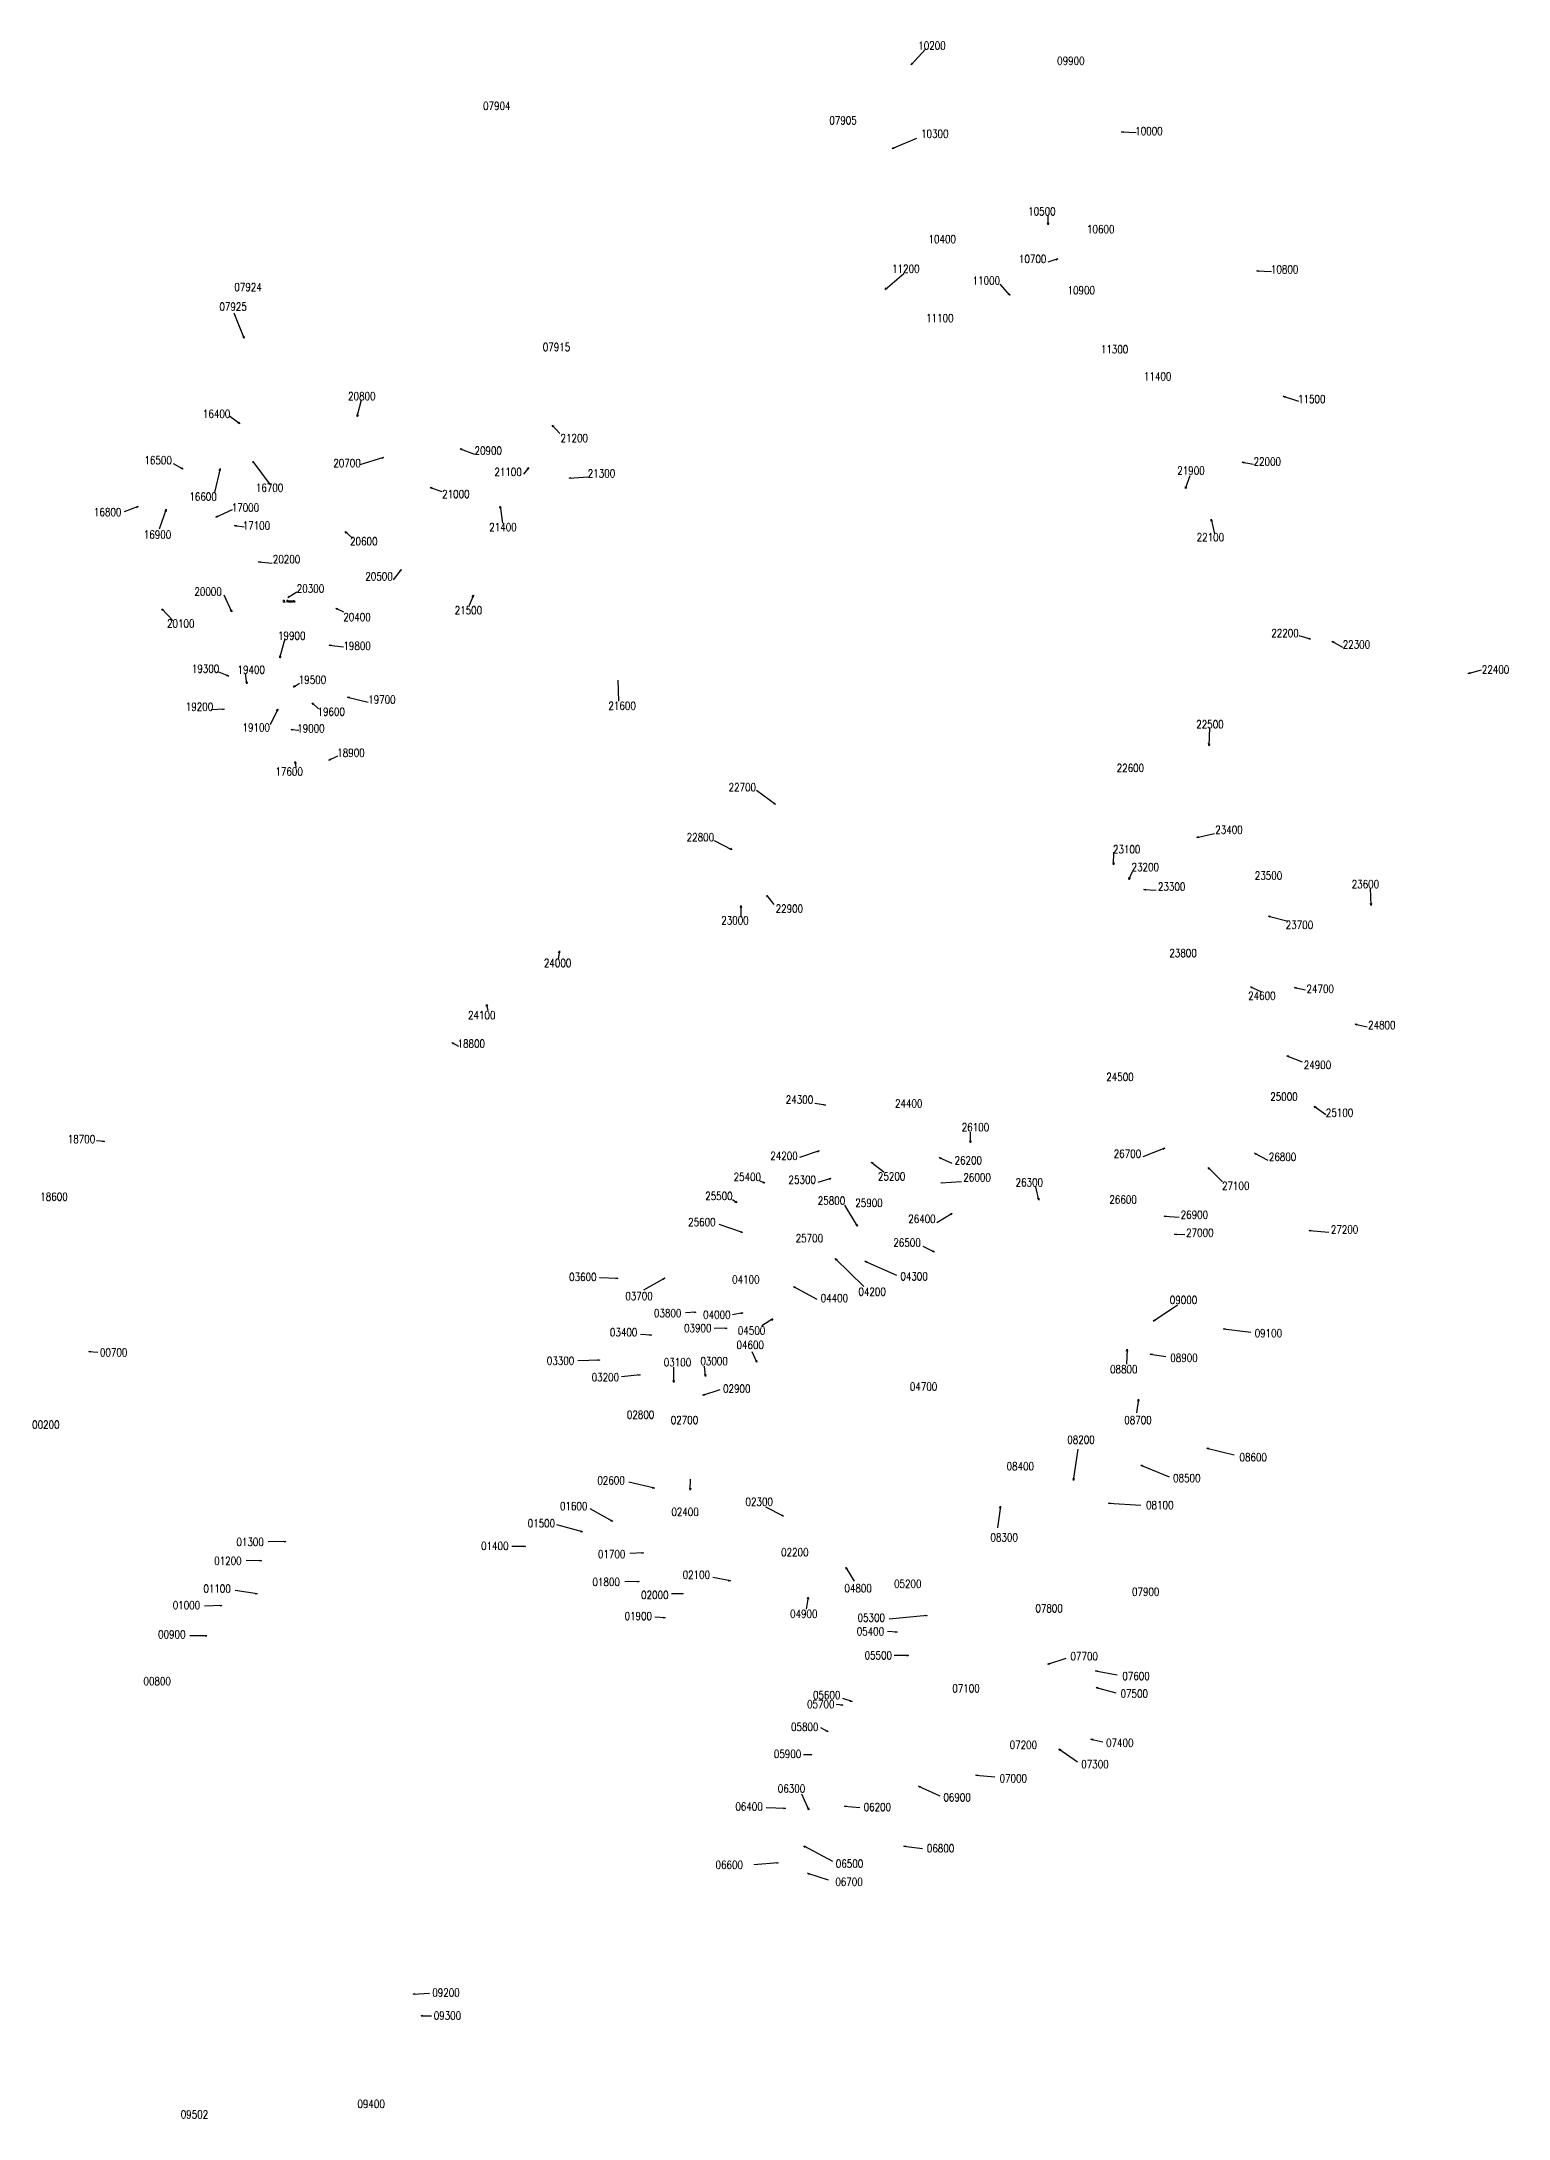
# Model space of a CAD drawing. Header units: metres. Extents: x 615852 to 659911, y 1301217 to 1325118.
# Drawn here: x 653041 to 656708, y 1311984 to 1317174 of the extents above; entities that cross this region are included whole.
import ezdxf
from ezdxf.enums import TextEntityAlignment as Align

# ---------------------------------------------------------------- set-up
doc = ezdxf.new("R2010")
doc.units = ezdxf.units.M
doc.layers.add('41', color=1, linetype='Continuous')
doc.styles.add('ROMANS', font='ROMANS', dxfattribs={"height": 0.2})

msp = doc.modelspace()

# ---------------------------------------------------------------- linework, layer by layer
at = {"layer": '41', "color": 7, "linetype": 'Continuous'}
for p, q in [((655214.85073, 1317116.52933), (655250.79573, 1317155.06633)), ((655167.51573, 1316906.78933), (655229.61073, 1316932.84133)), ((655740.86173, 1316949.01433), (655777.66373, 1316947.30133)), ((655557.14773, 1316716.70633), (655557.14773, 1316739.82833)), ((655149.66873, 1316554.48333), (655196.50873, 1316594.40933)), ((655581.96673, 1316631.06933), (655556.29173, 1316623.36233)), ((656079.12173, 1316601.52933), (656115.55273, 1316599.79333)), ((655461.93973, 1316540.59633), (655437.65173, 1316568.37033)), ((653548.28373, 1316433.32933), (653522.60873, 1316495.60133)), ((653830.17673, 1316237.20733), (653841.52073, 1316279.36833)), ((656145.10473, 1316288.06833), (656183.27073, 1316275.91733)), ((653536.84673, 1316219.36933), (653512.53773, 1316237.20733)), ((654318.07073, 1316216.09633), (654336.99273, 1316194.93633)), ((653569.25973, 1316125.31733), (653613.01573, 1316066.94033)), ((653896.23873, 1316134.79733), (653837.24973, 1316116.97833)), ((654087.67773, 1316157.07033), (654123.29373, 1316143.70633)), ((656042.74873, 1316123.15933), (656070.50673, 1316117.95133)), ((653395.85473, 1316105.85833), (653371.54573, 1316118.83133)), ((653488.22873, 1316107.48033), (653473.64373, 1316047.48133)), ((654259.08173, 1316110.29633), (654245.72473, 1316093.59033)), ((654360.36573, 1316083.56733), (654407.11173, 1316086.90833)), ((655900.49273, 1316057.19533), (655912.63573, 1316090.17733)), ((654013.10573, 1316060.18033), (654042.04373, 1316050.15633)), ((653283.38273, 1316012.43833), (653247.99673, 1315999.35433)), ((653353.38573, 1316005.51133), (653335.69273, 1315956.25433)), ((653476.88473, 1315985.86133), (653519.02073, 1316005.32033)), ((653523.88273, 1315964.78033), (653548.19173, 1315961.53733)), ((654187.84873, 1316013.40533), (654193.41373, 1315971.08533)), ((655964.68173, 1315980.81633), (655973.35573, 1315944.36333)), ((653800.51973, 1315949.92433), (653818.32773, 1315933.21933)), ((653583.84473, 1315873.97133), (653617.87773, 1315870.72833)), ((653940.75973, 1315855.26133), (653920.72573, 1315829.64633)), ((653342.37473, 1315757.21733), (653369.92473, 1315728.02933)), ((653517.39973, 1315749.10933), (653497.95273, 1315791.27133)), ((653656.77173, 1315784.78433), (653679.46073, 1315799.37833)), ((653776.69673, 1315758.83933), (653796.14373, 1315749.10933)), ((654121.06773, 1315790.66733), (654109.93773, 1315765.05233)), ((653637.32473, 1315633.97733), (653650.28973, 1315682.62433)), ((653760.49073, 1315666.40833), (653796.14373, 1315661.54433)), ((656213.15973, 1315681.34333), (656184.74773, 1315689.30333)), ((656266.57573, 1315675.65733), (656292.71573, 1315660.87333)), ((656607.52973, 1315594.91633), (656640.48873, 1315604.01333)), ((653509.29673, 1315588.90133), (653484.98773, 1315598.63033)), ((653554.78273, 1315569.27933), (653551.58473, 1315594.87933)), ((653671.50873, 1315561.27933), (653685.89973, 1315570.87933)), ((654481.95553, 1315578.77874), (654483.33804, 1315526.24063)), ((653497.95273, 1315506.20033), (653465.54073, 1315504.57833)), ((653632.46273, 1315506.20033), (653613.01573, 1315467.28233)), ((653717.87973, 1315522.08033), (653733.86973, 1315506.88133)), ((653806.62373, 1315535.68033), (653857.79173, 1315523.68033)), ((653665.11273, 1315454.88233), (653684.30073, 1315453.28233)), ((655959.55473, 1315414.83833), (655961.82773, 1315460.32633)), ((653675.50673, 1315375.68433), (653677.10573, 1315360.48433)), ((653759.45373, 1315378.88433), (653781.83973, 1315389.28433)), ((654876.18273, 1315267.48233), (654828.32373, 1315303.12033)), ((655928.63373, 1315185.46433), (655972.95773, 1315195.69933)), ((654767.10773, 1315155.00033), (654723.70073, 1315177.27433)), ((655720.65273, 1315117.23233), (655721.78873, 1315149.07433)), ((655759.29373, 1315080.84233), (655768.38573, 1315100.17533)), ((654853.92273, 1315040.29033), (654871.73073, 1315018.01633)), ((655796.79873, 1315055.82433), (655827.48473, 1315053.55033)), ((656364.75473, 1315015.73233), (656363.32173, 1315058.75733)), ((654789.36773, 1315015.78933), (654789.36773, 1314989.06033)), ((656108.19473, 1314988.48333), (656154.06073, 1314977.01033)), ((654335.71273, 1314902.26333), (654332.81173, 1314881.21833)), ((656063.04573, 1314812.08133), (656088.84573, 1314800.60833)), ((656173.22473, 1314810.71433), (656200.77973, 1314804.97033)), ((654154.05673, 1314768.21433), (654156.95773, 1314752.97533)), ((656324.66373, 1314718.97433), (656354.51573, 1314712.08133)), ((654066.66373, 1314673.15033), (654083.34473, 1314663.71633)), ((656153.68873, 1314640.03733), (656192.72573, 1314625.10233)), ((655000.68573, 1314516.57333), (654974.48773, 1314520.71233)), ((656222.57773, 1314513.66433), (656251.28173, 1314492.98533)), ((653198.71973, 1314425.96433), (653178.62573, 1314427.13033)), ((655363.32973, 1314422.75333), (655363.32973, 1314448.96833)), ((655849.40373, 1314409.08033), (655794.24973, 1314387.00533)), ((654985.51873, 1314402.05833), (654935.87873, 1314385.50133)), ((655115.13273, 1314374.46433), (655146.84673, 1314349.62933)), ((655284.73373, 1314385.50133), (655316.44773, 1314371.70433)), ((655957.35573, 1314360.86933), (655992.94773, 1314325.25533)), ((656073.31873, 1314396.48333), (656106.61473, 1314379.25033)), ((654849.69873, 1314321.34533), (654837.97873, 1314326.86433)), ((655014.47473, 1314333.07333), (654981.38173, 1314323.41533)), ((655288.87073, 1314322.03533), (655341.26773, 1314326.17433)), ((655533.79273, 1314279.30733), (655526.89873, 1314312.42033)), ((654779.37673, 1314272.36633), (654768.34573, 1314279.95433)), ((655080.66073, 1314214.41833), (655048.94673, 1314266.84733)), ((654793.51473, 1314198.28033), (654735.49573, 1314218.59933)), ((655317.82673, 1314246.15233), (655279.21773, 1314222.69733)), ((655847.13373, 1314239.09233), (655885.02273, 1314236.79433)), ((656209.94773, 1314203.47833), (656259.31873, 1314198.88333)), ((655273.70273, 1314149.57233), (655244.74673, 1314163.36933)), ((655873.54073, 1314194.28733), (655898.79973, 1314193.13833)), ((655025.40773, 1314133.32333), (655096.74073, 1314063.11233)), ((655099.65073, 1314126.70033), (655178.46473, 1314091.72333)), ((654481.90673, 1314083.77333), (654435.88573, 1314084.92433)), ((654599.25873, 1314084.34833), (654545.76073, 1314053.84733)), ((654920.71073, 1314063.11233), (654979.38673, 1314032.03533)), ((654677.03273, 1313998.94533), (654651.06073, 1313997.84033)), ((654794.38573, 1313997.21933), (654768.49873, 1313992.84633)), ((655819.88473, 1313976.36533), (655880.32973, 1314017.86433)), ((654565.89473, 1313941.97133), (654538.85673, 1313943.12233)), ((654754.11773, 1313959.23633), (654723.05273, 1313958.08433)), ((654869.16873, 1313982.48733), (654842.13073, 1313965.22133)), ((655995.29173, 1313957.39533), (656064.03173, 1313949.09633)), ((653159.81073, 1313901.33733), (653182.62473, 1313898.96633)), ((654829.33673, 1313873.91833), (654817.39573, 1313899.96033)), ((655754.69973, 1313906.41333), (655753.51473, 1313869.65733)), ((655812.77473, 1313894.55633), (655851.88573, 1313888.62733)), ((654436.51073, 1313879.47833), (654381.66373, 1313877.99633)), ((654537.31173, 1313842.40433), (654491.35773, 1313837.95533)), ((654621.80573, 1313823.12633), (654621.80573, 1313861.68333)), ((654701.11273, 1313838.32733), (654698.14773, 1313864.27933)), ((654694.44173, 1313791.61333), (654737.42873, 1313805.70133)), ((655783.14473, 1313781.91733), (655778.40373, 1313747.53333)), ((655620.53773, 1313578.57733), (655632.39073, 1313656.83033)), ((655953.81073, 1313659.20233), (656022.55073, 1313642.60233)), ((654662.95973, 1313554.70433), (654663.49473, 1313582.01333)), ((655788.83373, 1313616.51833), (655859.94473, 1313588.06233)), ((654573.18473, 1313559.45433), (654509.44373, 1313574.28333)), ((654469.41973, 1313476.03733), (654413.08973, 1313507.92233)), ((654896.04273, 1313489.75433), (654851.57173, 1313511.99933)), ((655438.01973, 1313514.55033), (655430.90973, 1313460.00933)), ((655708.24173, 1313521.66533), (655788.83373, 1313516.92233)), ((653652.37373, 1313426.22333), (653607.57973, 1313425.04433)), ((654393.81973, 1313450.08533), (654329.33673, 1313467.88033)), ((653591.07673, 1313377.87333), (653553.35473, 1313379.05233)), ((654250.77173, 1313413.75233), (654216.67773, 1313413.75233)), ((654546.32373, 1313397.80633), (654511.61973, 1313396.17933)), ((654535.47873, 1313325.98333), (654499.68973, 1313325.44133)), ((654763.21973, 1313327.61133), (654719.29873, 1313336.29033)), ((655051.69473, 1313360.96133), (655072.55473, 1313326.91333)), ((653492.05773, 1313265.84133), (653448.44273, 1313264.66133)), ((653580.46773, 1313295.32433), (653525.06373, 1313303.57833)), ((654645.01073, 1313295.60533), (654616.27273, 1313295.60533)), ((654957.99473, 1313287.19733), (654952.57173, 1313256.81933)), ((654600.00573, 1313235.25533), (654574.52073, 1313236.88233)), ((655254.80173, 1313241.24233), (655160.38473, 1313232.45633)), ((653454.33673, 1313190.36733), (653411.89873, 1313190.36733)), ((655180.14573, 1313199.83633), (655155.99273, 1313200.93433)), ((655208.14173, 1313141.07633), (655172.46073, 1313141.62533)), ((655556.33373, 1313119.57433), (655602.44473, 1313134.95133)), ((655676.00073, 1313103.10033), (655729.79573, 1313093.21533)), ((655677.09973, 1313061.36433), (655726.50273, 1313048.18533)), ((655044.39773, 1313016.74533), (655027.92873, 1313018.66733)), ((655067.17673, 1313026.35633), (655044.12273, 1313033.49633)), ((655007.89373, 1312950.84633), (654989.50473, 1312960.18133)), ((655584.43873, 1312908.14733), (655630.54973, 1312875.19833)), ((655664.47373, 1312932.03633), (655694.11573, 1312925.44633)), ((654966.83173, 1312893.15633), (654945.97173, 1312893.43133)), ((655233.60273, 1312814.49233), (655286.64773, 1312790.90733)), ((655376.94173, 1312842.24833), (655424.15073, 1312837.85533)), ((654900.71173, 1312759.06633), (654852.38273, 1312760.24533)), ((654959.65373, 1312755.52833), (654941.97073, 1312794.44433)), ((655048.06073, 1312764.96133), (655086.96073, 1312761.42433)), ((654946.68473, 1312665.31233), (655018.59273, 1312626.98733)), ((655196.58873, 1312664.72333), (655243.74173, 1312658.82633)), ((654883.03073, 1312622.85933), (654821.73373, 1312618.14233)), ((654956.11473, 1312596.91633), (655007.98273, 1312580.40533)), ((653970.05673, 1312294.87433), (654010.77773, 1312297.27033)), ((653990.41673, 1312240.95733), (654016.16773, 1312240.95733))]:
    msp.add_line(p, q, dxfattribs=at)
for points in [[(655219.17573, 1317119.33333), (655214.85073, 1317116.52933), (655217.34673, 1317121.03833)], [(655172.60973, 1316907.57133), (655167.51573, 1316906.78933), (655171.64273, 1316909.87633)], [(655745.79773, 1316947.53333), (655740.86173, 1316949.01433), (655745.91473, 1316950.03033)], [(655558.39773, 1316721.70633), (655557.14773, 1316716.70633), (655555.89773, 1316721.70633)], [(655576.81873, 1316630.82933), (655581.96673, 1316631.06933), (655577.53673, 1316628.43433)], [(656084.05673, 1316600.04233), (656079.12173, 1316601.52933), (656084.17573, 1316602.54033)], [(655154.28473, 1316556.77533), (655149.66873, 1316554.48333), (655152.66273, 1316558.67833)], [(655459.58973, 1316545.18333), (655461.93973, 1316540.59633), (655457.70773, 1316543.53733)], [(653547.53373, 1316438.42833), (653548.28373, 1316433.32933), (653545.22173, 1316437.47533)], [(656149.48973, 1316285.36033), (656145.10473, 1316288.06833), (656150.24873, 1316287.74233)], [(653832.68273, 1316241.71133), (653830.17673, 1316237.20733), (653830.26873, 1316242.36033)], [(653533.55473, 1316223.33533), (653536.84673, 1316219.36933), (653532.07573, 1316221.31933)], [(654320.47173, 1316211.53633), (654318.07073, 1316216.09633), (654322.33573, 1316213.20233)], [(653571.25873, 1316120.56633), (653569.25973, 1316125.31733), (653573.25873, 1316122.06633)], [(653891.09073, 1316134.54833), (653896.23873, 1316134.79733), (653891.81373, 1316132.15533)], [(654091.91973, 1316154.14333), (654087.67773, 1316157.07033), (654092.79773, 1316156.48433)], [(656047.43273, 1316121.00833), (656042.74873, 1316123.15933), (656047.89373, 1316123.46633)], [(653392.03173, 1316109.31533), (653395.85473, 1316105.85833), (653390.85473, 1316107.10933)], [(653485.83273, 1316102.91733), (653488.22873, 1316107.48033), (653488.26273, 1316102.32633)], [(654254.98273, 1316107.17133), (654259.08173, 1316110.29633), (654256.93573, 1316105.61033)], [(654365.44173, 1316082.67733), (654360.36573, 1316083.56733), (654365.26373, 1316085.17033)], [(654017.42073, 1316057.36233), (654013.10573, 1316060.18033), (654018.23973, 1316059.72533)], [(655903.39373, 1316061.45533), (655900.49273, 1316057.19533), (655901.04673, 1316062.31933)], [(653278.25973, 1316011.87633), (653283.38273, 1316012.43833), (653279.12673, 1316009.53233)], [(653350.51873, 1316001.22833), (653353.38573, 1316005.51133), (653352.87173, 1316000.38333)], [(653481.94773, 1315986.82233), (653476.88473, 1315985.86133), (653480.89973, 1315989.09233)], [(653528.67373, 1315962.88033), (653523.88273, 1315964.78033), (653529.00373, 1315965.35833)], [(654187.26173, 1316008.28533), (654187.84873, 1316013.40533), (654189.73973, 1316008.61133)], [(655964.62273, 1315975.66233), (655964.68173, 1315980.81633), (655967.05473, 1315976.24133)], [(653803.31073, 1315945.59233), (653800.51973, 1315949.92433), (653805.02173, 1315947.41533)], [(653588.70373, 1315872.25233), (653583.84473, 1315873.97133), (653588.94073, 1315874.74133)], [(653936.69473, 1315852.09333), (653940.75973, 1315855.26133), (653938.66373, 1315850.55233)], [(653344.89773, 1315752.72333), (653342.37473, 1315757.21733), (653346.71573, 1315754.43933)], [(653661.65273, 1315786.43833), (653656.77173, 1315784.78433), (653660.30073, 1315788.54033)], [(653780.60873, 1315755.48433), (653776.69673, 1315758.83933), (653781.72773, 1315757.72033)], [(654117.92873, 1315786.57933), (654121.06773, 1315790.66733), (654120.22173, 1315785.58333)], [(653516.44073, 1315754.17333), (653517.39973, 1315749.10933), (653514.17073, 1315753.12633)], [(653765.27573, 1315664.49433), (653760.49073, 1315666.40833), (653765.61373, 1315666.97133)], [(656208.68273, 1315683.89633), (656213.15973, 1315681.34333), (656208.00773, 1315681.48833)], [(656270.31273, 1315672.10833), (656266.57573, 1315675.65733), (656271.54373, 1315674.28433)], [(653639.81973, 1315638.48633), (653637.32473, 1315633.97733), (653637.40473, 1315639.13033)], [(653505.11873, 1315591.91933), (653509.29673, 1315588.90133), (653504.19073, 1315589.59833)], [(653555.40373, 1315574.39533), (653554.78273, 1315569.27933), (653552.92273, 1315574.08533)], [(653676.36173, 1315563.01433), (653671.50873, 1315561.27933), (653674.97473, 1315565.09433)], [(656612.68173, 1315595.04133), (656607.52973, 1315594.91633), (656612.01673, 1315597.45133)], [(653492.89673, 1315507.19933), (653497.95273, 1315506.20033), (653493.02173, 1315504.70233)], [(653629.10973, 1315502.28633), (653632.46273, 1315506.20033), (653631.34573, 1315501.16933)], [(653720.64273, 1315517.72933), (653717.87973, 1315522.08033), (653722.36473, 1315519.54133)], [(653811.20673, 1315533.32133), (653806.62373, 1315535.68033), (653811.77673, 1315535.75533)], [(653669.99173, 1315453.22133), (653665.11273, 1315454.88233), (653670.19973, 1315455.71233)], [(655961.05273, 1315419.76933), (655959.55473, 1315414.83833), (655958.55573, 1315419.89433)], [(653674.78673, 1315370.58133), (653675.50673, 1315375.68433), (653677.27273, 1315370.84233)], [(653764.51473, 1315379.85733), (653759.45373, 1315378.88433), (653763.46173, 1315382.12433)], [(654872.91873, 1315271.47133), (654876.18273, 1315267.48233), (654871.42573, 1315269.46633)], [(655933.78673, 1315185.37133), (655928.63373, 1315185.46433), (655933.22473, 1315187.80733)], [(654763.22973, 1315158.39533), (654767.10773, 1315155.00033), (654762.08873, 1315156.17133)], [(655722.07973, 1315122.18433), (655720.65273, 1315117.23233), (655719.58173, 1315122.27333)], [(655762.55273, 1315084.83533), (655759.29373, 1315080.84233), (655760.29073, 1315085.89933)], [(654856.06873, 1315035.60433), (654853.92273, 1315040.29033), (654858.02173, 1315037.16533)], [(655801.69273, 1315054.20833), (655796.79873, 1315055.82433), (655801.87773, 1315056.70133)], [(654788.11773, 1315010.78933), (654789.36773, 1315015.78933), (654790.61773, 1315010.78933)], [(656112.74173, 1314986.05733), (656108.19473, 1314988.48333), (656113.34873, 1314988.48233)], [(656365.83773, 1315020.77133), (656364.75473, 1315015.73233), (656363.33873, 1315020.68833)], [(654333.79173, 1314897.48133), (654335.71273, 1314902.26333), (654336.26873, 1314897.13933)], [(656067.10673, 1314808.90733), (656063.04573, 1314812.08133), (656068.12273, 1314811.19233)], [(656177.86473, 1314808.47033), (656173.22473, 1314810.71433), (656178.37473, 1314810.91733)], [(654153.76373, 1314763.06833), (654154.05673, 1314768.21433), (654156.21973, 1314763.53633)], [(656329.25473, 1314716.63133), (656324.66373, 1314718.97433), (656329.81673, 1314719.06733)], [(654070.40073, 1314669.60133), (654066.66373, 1314673.15033), (654071.63173, 1314671.77733)], [(656157.91173, 1314637.08333), (656153.68873, 1314640.03733), (656158.80573, 1314639.41833)], [(654995.94173, 1314518.58833), (655000.68573, 1314516.57333), (654995.55173, 1314516.11933)], [(656225.90373, 1314509.72733), (656222.57773, 1314513.66433), (656227.36573, 1314511.75633)], [(653193.80073, 1314427.50233), (653198.71973, 1314425.96433), (653193.65573, 1314425.00633)], [(655364.57973, 1314427.75333), (655363.32973, 1314422.75333), (655362.07973, 1314427.75333)], [(655844.29773, 1314408.38333), (655849.40373, 1314409.08033), (655845.22573, 1314406.06233)], [(654980.37973, 1314401.66233), (654985.51873, 1314402.05833), (654981.17073, 1314399.29033)], [(655118.29873, 1314370.39733), (655115.13273, 1314374.46433), (655119.83973, 1314372.36533)], [(655288.81973, 1314382.36033), (655284.73373, 1314385.50133), (655289.81773, 1314384.65333)], [(655960.00573, 1314356.44933), (655957.35573, 1314360.86933), (655961.77473, 1314358.21633)], [(656077.18473, 1314393.07533), (656073.31873, 1314396.48333), (656078.33373, 1314395.29533)], [(654845.70773, 1314324.60633), (654849.69873, 1314321.34533), (654844.64273, 1314322.34433)], [(655009.32473, 1314332.87233), (655014.47473, 1314333.07333), (655010.02473, 1314330.47233)], [(655293.95373, 1314321.18333), (655288.87073, 1314322.03533), (655293.75673, 1314323.67533)], [(654775.96573, 1314276.23033), (654779.37673, 1314272.36633), (654774.54873, 1314274.17033)], [(655533.99773, 1314284.45733), (655533.79273, 1314279.30733), (655531.54973, 1314283.94733)], [(654789.20873, 1314201.11233), (654793.51473, 1314198.28033), (654788.38273, 1314198.75333)], [(655079.14273, 1314219.34333), (655080.66073, 1314214.41833), (655077.00373, 1314218.04933)], [(655312.90473, 1314244.62433), (655317.82673, 1314246.15233), (655314.20273, 1314242.48833)], [(655852.04873, 1314237.54233), (655847.13373, 1314239.09233), (655852.20073, 1314240.03733)], [(656214.81073, 1314201.77033), (656209.94773, 1314203.47833), (656215.04173, 1314204.25933)], [(655269.72673, 1314152.85133), (655273.70273, 1314149.57233), (655268.65173, 1314150.59433)], [(655878.47873, 1314192.81133), (655873.54073, 1314194.28733), (655878.59273, 1314195.30933)], [(655028.09473, 1314128.92533), (655025.40773, 1314133.32333), (655029.84773, 1314130.70633)], [(655103.71373, 1314123.52933), (655099.65073, 1314126.70033), (655104.72773, 1314125.81433)], [(654476.93973, 1314085.14833), (654481.90673, 1314083.77333), (654476.87673, 1314082.64833)], [(654594.29573, 1314082.95733), (654599.25873, 1314084.34833), (654595.53373, 1314080.78633)], [(654924.54373, 1314059.66733), (654920.71073, 1314063.11233), (654925.71473, 1314061.87633)], [(654671.98373, 1313999.98133), (654677.03273, 1313998.94533), (654672.09073, 1313997.48433)], [(654789.24773, 1313997.61933), (654794.38573, 1313997.21933), (654789.66373, 1313995.15433)], [(654560.95273, 1313943.43333), (654565.89473, 1313941.97133), (654560.84573, 1313940.93533)], [(654749.07473, 1313960.30033), (654754.11773, 1313959.23633), (654749.16773, 1313957.80233)], [(654864.28173, 1313980.84933), (654869.16873, 1313982.48733), (654865.62773, 1313978.74233)], [(655824.71473, 1313978.16533), (655819.88473, 1313976.36533), (655823.29973, 1313980.22633)], [(656000.10573, 1313955.55533), (655995.29173, 1313957.39533), (656000.40573, 1313958.03733)], [(653164.65473, 1313899.57733), (653159.81073, 1313901.33733), (653164.91273, 1313902.06333)], [(655753.28973, 1313901.45633), (655754.69973, 1313906.41333), (655755.78773, 1313901.37533)], [(655817.53073, 1313892.57133), (655812.77473, 1313894.55633), (655817.90573, 1313895.04233)], [(654431.47873, 1313880.59233), (654436.51073, 1313879.47833), (654431.54673, 1313878.09333)], [(654532.21473, 1313843.16633), (654537.31173, 1313842.40433), (654532.45573, 1313840.67833)], [(654701.78673, 1313843.43733), (654701.11273, 1313838.32733), (654699.30373, 1313843.15333)], [(654828.38873, 1313878.98433), (654829.33673, 1313873.91833), (654826.11673, 1313877.94233)], [(654623.05573, 1313828.12633), (654621.80573, 1313823.12633), (654620.55573, 1313828.12633)], [(654699.58273, 1313791.98233), (654694.44173, 1313791.61333), (654698.80373, 1313794.35833)], [(655781.22373, 1313777.13533), (655783.14473, 1313781.91733), (655783.69973, 1313776.79333)], [(655958.37773, 1313656.81333), (655953.81073, 1313659.20233), (655958.96473, 1313659.24333)], [(655622.52273, 1313583.33333), (655620.53773, 1313578.57733), (655620.05073, 1313583.70833)], [(655793.01173, 1313613.50033), (655788.83373, 1313616.51833), (655793.94073, 1313615.82133)], [(654568.59773, 1313561.80433), (654573.18473, 1313559.45433), (654568.03173, 1313559.36933)], [(654664.30773, 1313559.67933), (654662.95973, 1313554.70433), (654661.80773, 1313559.72833)], [(654465.68373, 1313479.58833), (654469.41973, 1313476.03733), (654464.45273, 1313477.41233)], [(654892.12973, 1313493.10933), (654896.04273, 1313489.75433), (654891.01173, 1313490.87333)], [(655436.13373, 1313509.75433), (655438.01973, 1313514.55033), (655438.61273, 1313509.43033)], [(655713.15973, 1313520.12333), (655708.24173, 1313521.66533), (655713.30673, 1313522.61933)], [(653647.34273, 1313427.34133), (653652.37373, 1313426.22333), (653647.40873, 1313424.84233)], [(654389.33273, 1313452.62033), (654393.81973, 1313450.08533), (654388.66773, 1313450.21033)], [(653586.11773, 1313379.27933), (653591.07673, 1313377.87333), (653586.03973, 1313376.78033)], [(654245.77173, 1313415.00233), (654250.77173, 1313413.75233), (654245.77173, 1313412.50233)], [(654541.27073, 1313398.82033), (654546.32373, 1313397.80633), (654541.38773, 1313396.32333)], [(654530.46073, 1313327.15733), (654535.47873, 1313325.98333), (654530.49873, 1313324.65733)], [(654758.55673, 1313329.80733), (654763.21973, 1313327.61133), (654758.07273, 1313327.35433)], [(655053.24073, 1313356.04533), (655051.69473, 1313360.96133), (655055.37273, 1313357.35133)], [(653487.02573, 1313266.95533), (653492.05773, 1313265.84133), (653487.09373, 1313264.45633)], [(653575.70673, 1313297.29733), (653580.46773, 1313295.32433), (653575.33773, 1313294.82433)], [(654640.01073, 1313296.85533), (654645.01073, 1313295.60533), (654640.01073, 1313294.35533)], [(654955.88573, 1313282.49433), (654957.99473, 1313287.19733), (654958.34673, 1313282.05533)], [(654595.09573, 1313236.82133), (654600.00573, 1313235.25533), (654594.93673, 1313234.32633)], [(655249.70773, 1313242.02333), (655254.80173, 1313241.24233), (655249.93873, 1313239.53433)], [(653449.33673, 1313191.61733), (653454.33673, 1313190.36733), (653449.33673, 1313189.11733)], [(655175.20773, 1313201.31233), (655180.14573, 1313199.83633), (655175.09373, 1313198.81433)], [(655203.16173, 1313142.40333), (655208.14173, 1313141.07633), (655203.12273, 1313139.90333)], [(655561.47273, 1313119.97033), (655556.33373, 1313119.57433), (655560.68173, 1313122.34233)], [(655680.69273, 1313100.96733), (655676.00073, 1313103.10033), (655681.14473, 1313103.42633)], [(655681.60873, 1313058.86733), (655677.09973, 1313061.36433), (655682.25273, 1313061.28333)], [(655039.57673, 1313018.56633), (655044.39773, 1313016.74533), (655039.28673, 1313016.08333)], [(655062.77073, 1313029.02933), (655067.17673, 1313026.35633), (655062.03073, 1313026.64133)], [(655004.00073, 1312954.22433), (655007.89373, 1312950.84633), (655002.86973, 1312951.99533)], [(655587.77973, 1312904.22333), (655584.43873, 1312908.14733), (655589.23373, 1312906.25733)], [(655669.08373, 1312929.73133), (655664.47373, 1312932.03633), (655669.62573, 1312932.17133)], [(654961.84873, 1312894.47233), (654966.83173, 1312893.15633), (654961.81573, 1312891.97233)], [(655237.66373, 1312811.31833), (655233.60273, 1312814.49233), (655238.67973, 1312813.60333)], [(655381.80473, 1312840.54033), (655376.94173, 1312842.24833), (655382.03573, 1312843.02933)], [(654895.74373, 1312760.43833), (654900.71173, 1312759.06633), (654895.68273, 1312757.93833)], [(654958.72373, 1312760.59733), (654959.65373, 1312755.52833), (654956.44773, 1312759.56333)], [(655052.92673, 1312763.26333), (655048.06073, 1312764.96133), (655053.15373, 1312765.75333)], [(654950.50873, 1312661.85733), (654946.68473, 1312665.31233), (654951.68473, 1312664.06333)], [(655201.39473, 1312662.86233), (655196.58873, 1312664.72333), (655201.70473, 1312665.34333)], [(654877.94973, 1312623.72233), (654883.03073, 1312622.85933), (654878.14173, 1312621.22933)], [(654960.49973, 1312594.20833), (654956.11473, 1312596.91633), (654961.25873, 1312596.59033)], [(653975.12173, 1312293.92033), (653970.05673, 1312294.87433), (653974.97473, 1312296.41633)], [(653995.41673, 1312239.70733), (653990.41673, 1312240.95733), (653995.41673, 1312242.20733)]]:
    msp.add_lwpolyline(points, dxfattribs=at)

# ---------------------------------------------------------------- texts
at = {"layer": '41', "color": 7, "linetype": 'Continuous', "style": 'ROMANS'}
for s, height, width, p in [('10200', 20, 0.8, (655267.05773, 1317164.48633)), ('09900', 20, 0.8, (655614.19573, 1317126.28233)), ('07904', 20, 0.8, (654179.45773, 1317013.56533)), ('07905', 20, 0.8, (655044.77173, 1316977.49233)), ('10300', 20, 0.8, (655274.06773, 1316944.04233)), ('10000', 20, 0.8, (655809.32973, 1316950.72733)), ('10500', 20, 0.8, (655541.74173, 1316750.10433)), ('10400', 20, 0.8, (655292.68973, 1316680.73833)), ('10600', 20, 0.8, (655688.83973, 1316705.58233)), ('10700', 20, 0.8, (655518.63373, 1316631.06933)), ('11200', 20, 0.8, (655201.71373, 1316606.56033)), ('11000', 20, 0.8, (655402.95473, 1316577.05033)), ('10800', 20, 0.8, (656148.51473, 1316605.00133)), ('07924', 20, 0.8, (653557.61973, 1316560.98833)), ('10900', 20, 0.8, (655640.20773, 1316552.92533)), ('07925', 20, 0.8, (653520.27473, 1316511.94933)), ('11100', 20, 0.8, (655286.72073, 1316483.31233)), ('07915', 20, 0.8, (654328.73873, 1316411.14633)), ('11300', 20, 0.8, (655723.47973, 1316405.37433)), ('11400', 20, 0.8, (655831.03973, 1316337.67533)), ('20800', 20, 0.8, (653841.91473, 1316288.27533)), ('11500', 20, 0.8, (656216.23273, 1316281.12433)), ('16400', 20, 0.8, (653479.06373, 1316244.13133)), ('21200', 20, 0.8, (654373.00673, 1316183.46333)), ('16500', 20, 0.8, (653332.94473, 1316128.26933)), ('20700', 20, 0.8, (653805.16173, 1316120.94433)), ('20900', 20, 0.8, (654157.99773, 1316152.20433)), ('22000', 20, 0.8, (656105.20273, 1316124.89533)), ('16700', 20, 0.8, (653611.39873, 1316059.30333)), ('21100', 20, 0.8, (654207.61473, 1316098.87833)), ('21300', 20, 0.8, (654441.00173, 1316095.20133)), ('21900', 20, 0.8, (655914.37073, 1316102.32833)), ('16600', 20, 0.8, (653445.27173, 1316037.20133)), ('17000', 20, 0.8, (653551.07473, 1316009.85733)), ('21000', 20, 0.8, (654077.13973, 1316043.71533)), ('16800', 20, 0.8, (653206.76673, 1315998.50133)), ('17100', 20, 0.8, (653578.61173, 1315964.90233)), ('21400', 20, 0.8, (654194.75173, 1315960.96933)), ('16900', 20, 0.8, (653331.38673, 1315942.31733)), ('20600', 20, 0.8, (653846.96773, 1315925.57133)), ('22100', 20, 0.8, (655962.94673, 1315935.68333)), ('20200', 20, 0.8, (653653.97573, 1315880.79033)), ('20000', 20, 0.8, (653457.80973, 1315799.95133)), ('20300', 20, 0.8, (653713.69373, 1315807.55633)), ('20500', 20, 0.8, (653885.09973, 1315837.76933)), ('EL Recedo', 5, 0.8, (653659.9979, 1315775.94016)), ('21500', 20, 0.8, (654108.37973, 1315753.18533)), ('20100', 20, 0.8, (653389.40473, 1315720.09833)), ('20400', 20, 0.8, (653830.02973, 1315736.22133)), ('22200', 20, 0.8, (656149.51573, 1315696.12633)), ('19900', 20, 0.8, (653666.82373, 1315689.67733)), ('19800', 20, 0.8, (653830.23473, 1315664.32733)), ('22300', 20, 0.8, (656327.94773, 1315667.69633)), ('19300', 20, 0.8, (653451.47573, 1315607.28933)), ('19400', 20, 0.8, (653565.48373, 1315604.75433)), ('22400', 20, 0.8, (656675.71973, 1315605.15033)), ('19500', 20, 0.8, (653718.61173, 1315579.59833)), ('19200', 20, 0.8, (653436.27473, 1315512.22533)), ('19600', 20, 0.8, (653765.48173, 1315499.74533)), ('19700', 20, 0.8, (653892.15773, 1315530.16533)), ('21600', 20, 0.8, (654492.64084, 1315514.57861)), ('19100', 20, 0.8, (653578.15073, 1315460.25733)), ('19000', 20, 0.8, (653714.81173, 1315457.91733)), ('22500', 20, 0.8, (655961.82773, 1315468.28633)), ('18900', 20, 0.8, (653814.88573, 1315397.07633)), ('17600', 20, 0.8, (653660.34173, 1315350.17833)), ('22600', 20, 0.8, (655762.93773, 1315359.11533)), ('22700', 20, 0.8, (654792.97273, 1315311.00333)), ('22800', 20, 0.8, (654688.22373, 1315185.96433)), ('23400', 20, 0.8, (656009.32673, 1315204.79733)), ('23100', 20, 0.8, (655753.61173, 1315155.89733)), ('23200', 20, 0.8, (655800.20873, 1315111.54733)), ('23500', 20, 0.8, (656108.19473, 1315090.30933)), ('23300', 20, 0.8, (655866.12573, 1315062.64733)), ('23600', 20, 0.8, (656350.42173, 1315068.79633)), ('23000', 20, 0.8, (654774.59573, 1314978.18033)), ('22900', 20, 0.8, (654910.58473, 1315007.60133)), ('23700', 20, 0.8, (656185.59273, 1314966.97133)), ('24000', 20, 0.8, (654331.36173, 1314871.78433)), ('23800', 20, 0.8, (655894.63373, 1314896.69733)), ('24600', 20, 0.8, (656091.71173, 1314789.85133)), ('24700', 20, 0.8, (656237.52073, 1314807.26833)), ('24100', 20, 0.8, (654141.72673, 1314741.36433)), ('24800', 20, 0.8, (656391.25573, 1314716.67633)), ('18800', 20, 0.8, (654115.61773, 1314670.24733)), ('24900', 20, 0.8, (656230.61473, 1314617.06033)), ('24500', 20, 0.8, (655736.97073, 1314586.91833)), ('24300', 20, 0.8, (654935.87873, 1314530.37033)), ('24400', 20, 0.8, (655208.89573, 1314520.71233)), ('25000', 20, 0.8, (656146.79973, 1314537.79033)), ('26100', 20, 0.8, (655375.73873, 1314461.38533)), ('25100', 20, 0.8, (656285.72573, 1314497.58133)), ('18700', 20, 0.8, (653141.34973, 1314431.79233)), ('24200', 20, 0.8, (654897.27073, 1314389.64133)), ('26200', 20, 0.8, (655357.81373, 1314378.60333)), ('26700', 20, 0.8, (655755.64073, 1314395.28333)), ('26800', 20, 0.8, (656143.35573, 1314387.29233)), ('25400', 20, 0.8, (654805.57573, 1314337.21233)), ('25300', 20, 0.8, (654942.77373, 1314330.31333)), ('25200', 20, 0.8, (655166.15073, 1314338.59233)), ('26000', 20, 0.8, (655379.87573, 1314335.83233)), ('26300', 20, 0.8, (655510.35273, 1314323.45733)), ('27100', 20, 0.8, (656026.24473, 1314314.91533)), ('18600', 20, 0.8, (653072.73873, 1314287.78033)), ('25500', 20, 0.8, (654734.56373, 1314289.61233)), ('25800', 20, 0.8, (655015.85373, 1314277.88533)), ('25900', 20, 0.8, (655109.61673, 1314272.36633)), ('26600', 20, 0.8, (655744.76073, 1314280.68733)), ('26900', 20, 0.8, (655922.91073, 1314242.53833)), ('25600', 20, 0.8, (654691.98073, 1314224.40433)), ('26400', 20, 0.8, (655241.98873, 1314232.35433)), ('27000', 20, 0.8, (655936.68873, 1314197.73433)), ('27200', 20, 0.8, (656298.35573, 1314205.77633)), ('25700', 20, 0.8, (654960.69873, 1314184.06533)), ('26500', 20, 0.8, (655204.75873, 1314173.02733)), ('03600', 19.992, 0.80002, (654394.46873, 1314087.22633)), ('04300', 19.992, 0.80002, (655222.31773, 1314088.75933)), ('03700', 19.992, 0.80002, (654534.83173, 1314039.46033)), ('04100', 19.992, 0.80002, (654801.86473, 1314080.89633)), ('04400', 19.992, 0.80002, (655023.10773, 1314034.33733)), ('04200', 19.992, 0.80002, (655117.45073, 1314050.45133)), ('03800', 19.992, 0.80002, (654606.42173, 1313996.75633)), ('04000', 19.992, 0.80002, (654729.38073, 1313992.84633)), ('09000', 19.992, 0.80002, (655895.73773, 1314029.72033)), ('03400', 19.992, 0.80002, (654496.32273, 1313948.94533)), ('03900', 19.992, 0.80002, (654681.63473, 1313959.46733)), ('04500', 19.992, 0.80002, (654816.24673, 1313953.13633)), ('09100', 19.992, 0.80002, (656107.88473, 1313946.72333)), ('00700', 19.992, 0.80002, (653221.73673, 1313898.66933)), ('04600', 19.992, 0.80002, (654812.79473, 1313917.45533)), ('08900', 19.992, 0.80002, (655896.92273, 1313885.06933)), ('03300', 19.992, 0.80002, (654338.69473, 1313877.80533)), ('03200', 19.992, 0.80002, (654450.76673, 1313836.58933)), ('03100', 19.992, 0.80002, (654631.01273, 1313874.06233)), ('03000', 19.992, 0.80002, (654722.47973, 1313876.94033)), ('08800', 19.992, 0.80002, (655746.40473, 1313856.61333)), ('02900', 19.992, 0.80002, (654779.06073, 1313808.13433)), ('04700', 19.992, 0.80002, (655246.02273, 1313813.33733)), ('02800', 19.992, 0.80002, (654538.79573, 1313743.04633)), ('02700', 19.992, 0.80002, (654648.48973, 1313729.69933)), ('08700', 19.992, 0.80002, (655781.96073, 1313729.74733)), ('00200', 19.992, 0.80002, (653052.26873, 1313718.17133)), ('08200', 19.992, 0.80002, (655639.50273, 1313680.54333)), ('08600', 19.992, 0.80002, (656069.95873, 1313636.79133)), ('02600', 19.992, 0.80002, (654464.97473, 1313578.73333)), ('08400', 19.992, 0.80002, (655487.79873, 1313614.14633)), ('08500', 19.992, 0.80002, (655904.03473, 1313584.62333)), ('02300', 19.992, 0.80002, (654835.26673, 1313525.34633)), ('08100', 19.992, 0.80002, (655836.47873, 1313517.04033)), ('01500', 19.992, 0.80002, (654290.79573, 1313471.58733)), ('01600', 19.992, 0.80002, (654371.58473, 1313514.59233)), ('02400', 19.992, 0.80002, (654649.97173, 1313500.13533)), ('01300', 19.992, 0.80002, (653562.78473, 1313425.04233)), ('01400', 19.992, 0.80002, (654174.43173, 1313415.23433)), ('08300', 19.992, 0.80002, (655447.50273, 1313436.29733)), ('01200', 19.992, 0.80002, (653507.38173, 1313377.87133)), ('01700', 19.992, 0.80002, (654466.45573, 1313394.47133)), ('02200', 19.992, 0.80002, (654924.20873, 1313399.29333)), ('01100', 19.992, 0.80002, (653480.26973, 1313308.29533)), ('01800', 19.992, 0.80002, (654452.81873, 1313325.14433)), ('02100', 19.992, 0.80002, (654678.13773, 1313342.93933)), ('04800', 19.992, 0.80002, (655082.43573, 1313309.34033)), ('05200', 19.992, 0.80002, (655206.49573, 1313320.32233)), ('01000', 19.992, 0.80002, (653403.64873, 1313267.02033)), ('02000', 19.992, 0.80002, (654574.37173, 1313292.51833)), ('07800', 19.992, 0.80002, (655559.73673, 1313259.05933)), ('07900', 19.992, 0.80002, (655801.15873, 1313300.57933)), ('01900', 19.992, 0.80002, (654533.03873, 1313239.86633)), ('04900', 19.992, 0.80002, (654946.60773, 1313245.42733)), ('05300', 19.992, 0.80002, (655115.37173, 1313235.75133)), ('00900', 19.992, 0.80002, (653367.10673, 1313193.90533)), ('05400', 19.992, 0.80002, (655113.17673, 1313201.48433)), ('05500', 19.992, 0.80002, (655132.93773, 1313141.62533)), ('07700', 19.992, 0.80002, (655647.56573, 1313139.34133)), ('00800', 19.992, 0.80002, (653330.56473, 1313077.15633)), ('07100', 19.992, 0.80002, (655352.13073, 1313059.16833)), ('07600', 19.992, 0.80002, (655777.11573, 1313089.91733)), ('05700', 19.992, 0.80002, (654989.06373, 1313019.68333)), ('05600', 19.992, 0.80002, (655003.88573, 1313042.19933)), ('07500', 19.992, 0.80002, (655772.72473, 1313045.98533)), ('05800', 19.992, 0.80002, (654948.99073, 1312962.84333)), ('05900', 19.992, 0.80002, (654906.17373, 1312895.29633)), ('07200', 19.992, 0.80002, (655495.51373, 1312918.03233)), ('07400', 19.992, 0.80002, (655736.49473, 1312922.97333)), ('07300', 19.992, 0.80002, (655674.46573, 1312869.70533)), ('06300', 19.992, 0.80002, (654916.03773, 1312808.59533)), ('07000', 19.992, 0.80002, (655470.31873, 1312834.00533)), ('06400', 19.992, 0.80002, (654809.94573, 1312763.78333)), ('06200', 19.992, 0.80002, (655130.57673, 1312762.60433)), ('06900', 19.992, 0.80002, (655329.79073, 1312786.77833)), ('06800', 19.992, 0.80002, (655288.53373, 1312659.41633)), ('06600', 19.992, 0.80002, (654760.43673, 1312618.14233)), ('06500', 19.992, 0.80002, (655061.02873, 1312621.09033)), ('06700', 19.992, 0.80002, (655059.84873, 1312575.68833)), ('09200', 19.992, 0.80002, (654052.39773, 1312298.91933)), ('09300', 19.992, 0.80002, (654055.99073, 1312241.40733)), ('09400', 19.992, 0.80002, (653865.26073, 1312020.73233)), ('09502', 19.992, 0.80002, (653423.68973, 1311994.32633))]:
    msp.add_text(s, height=height, dxfattribs=dict(at, width=width)).set_placement(p, align=Align.MIDDLE)

doc.saveas('drawing.dxf')
